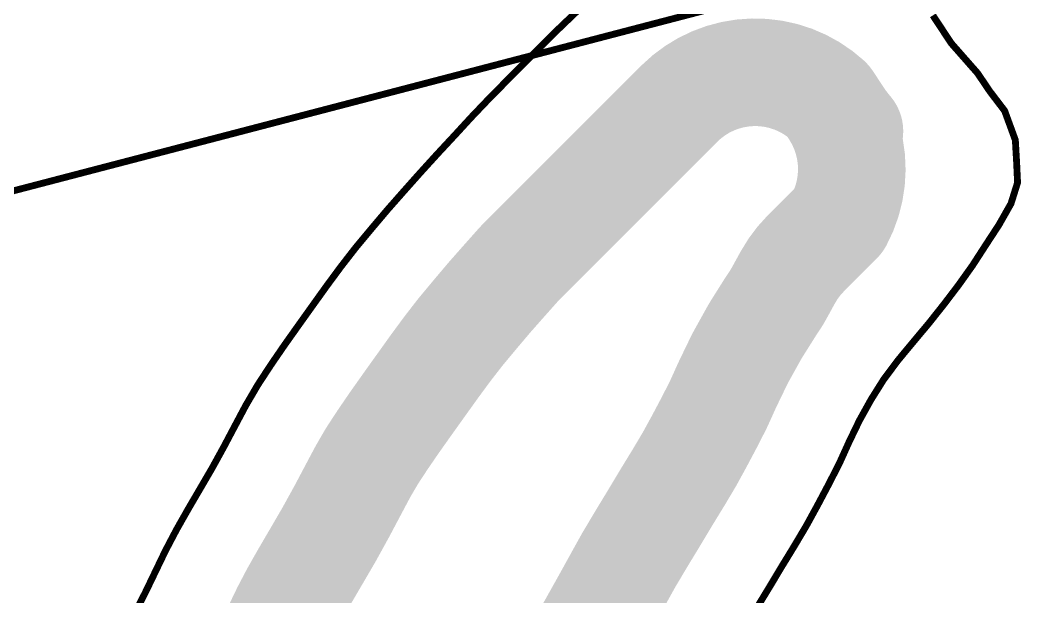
# Model space of a CAD drawing. Header units: inches. Extents: x 16 to 269, y 21 to 202.
# Drawn here: x 173.58 to 210.79, y 92.99 to 114.44 of the extents above; entities that cross this region are included whole.
import ezdxf

# ---------------------------------------------------------------- set-up
doc = ezdxf.new("R2010")
doc.units = ezdxf.units.IN
for name, color, linetype in [('Dwgs-User', 9, 'Continuous'), ('Edge-Cuts', 9, 'Continuous'), ('F-Cu', 1, 'Continuous')]:
    doc.layers.add(name, color=color, linetype=linetype)

msp = doc.modelspace()

# ---------------------------------------------------------------- linework, layer by layer
at = {"layer": 'Dwgs-User', "const_width": 0.254}
msp.add_lwpolyline([(132.28999958, 97.38405719999999), (207.03999994, 116.8840563)], dxfattribs=at)
at = {"layer": 'Edge-Cuts', "const_width": 0.254}
for points in [[(193.61695084, 114.12527848), (194.28404628, 114.76398434)], [(207.5183048, 114.61377128), (208.19959376, 113.5800116)], [(192.96198136, 113.47267374), (193.61695084, 114.12527848)], [(192.312925, 112.82243374), (192.96198136, 113.47267374)], [(208.19959376, 113.5800116), (209.17717118, 112.4684822)], [(191.65825016, 112.16864536), (192.312925, 112.82243374)], [(209.17717118, 112.4684822), (209.64141714, 111.7827584)], [(191.00386996, 111.50450648), (191.65825016, 112.16864536)], [(209.64141714, 111.7827584), (210.18697866, 111.06687464)], [(190.36161318, 110.83149792), (191.00386996, 111.50450648)], [(189.72822862, 110.14222574), (190.36161318, 110.83149792)], [(210.18697866, 111.06687464), (210.58439722, 109.97781916)], [(189.09247678, 109.45916386), (189.72822862, 110.14222574)], [(210.58439722, 109.97781916), (210.6317098, 109.15518682)], [(188.46707798, 108.77196178), (189.09247678, 109.45916386)], [(210.6317098, 109.15518682), (210.66719106, 108.39642532)], [(187.8520246, 108.0806195), (188.46707798, 108.77196178)], [(210.42176356, 107.6140088), (210.66719106, 108.39642532)], [(187.24052214, 107.3875043), (187.8520246, 108.0806195)], [(209.97437304, 106.82626844), (210.42176356, 107.6140088)], [(186.64794268, 106.68670052), (187.24052214, 107.3875043)], [(186.06216534, 105.98323482), (186.64794268, 106.68670052)], [(209.47375428, 106.0598209), (209.97437304, 106.82626844)], [(185.50625332, 105.26734852), (186.06216534, 105.98323482)], [(208.9879234, 105.3093398), (209.47375428, 106.0598209)], [(184.97103976, 104.54259508), (185.50625332, 105.26734852)], [(208.4701571, 104.58280836), (208.9879234, 105.3093398)], [(184.4482468, 103.81310708), (184.97103976, 104.54259508)], [(207.93080334, 103.874316), (208.4701571, 104.58280836)], [(183.92633776, 103.0830298), (184.4482468, 103.81310708)], [(207.37696142, 103.17676596), (207.93080334, 103.874316)], [(183.407685, 102.3514717), (183.92633776, 103.0830298)], [(206.8012374, 102.48867742), (207.37696142, 103.17676596)], [(182.90233676, 101.6145923), (183.407685, 102.3514717)], [(206.22580802, 101.7961515), (206.8012374, 102.48867742)], [(182.41532224, 100.8703215), (182.90233676, 101.6145923)], [(205.689708, 101.07849228), (206.22580802, 101.7961515)], [(181.97000182, 100.10860344), (182.41532224, 100.8703215)], [(205.21452226, 100.32357634), (205.689708, 101.07849228)], [(181.55779792, 99.33298649999999), (181.97000182, 100.10860344)], [(204.7878302, 99.5541697), (205.21452226, 100.32357634)], [(181.14677766, 98.55707746), (181.55779792, 99.33298649999999)], [(204.40667526, 98.76554288), (204.7878302, 99.5541697)], [(180.7221557, 97.78648718), (181.14677766, 98.55707746)], [(204.04592414, 97.96893284), (204.40667526, 98.76554288)], [(180.27772174, 97.02447448), (180.7221557, 97.78648718)], [(203.64732194, 97.18769741999999), (204.04592414, 97.96893284)], [(179.83210414, 96.26275641999999), (180.27772174, 97.02447448)], [(203.23600704, 96.41208302), (203.64732194, 97.18769741999999)], [(179.39713422, 95.49660352), (179.83210414, 96.26275641999999)], [(202.81345518, 95.64060627999999), (203.23600704, 96.41208302)], [(202.36251374, 94.8812555), (202.81345518, 95.64060627999999)], [(178.98907052, 94.7195083), (179.39713422, 95.49660352)], [(201.90033788, 94.1266342), (202.36251374, 94.8812555)], [(178.60880204, 93.93058429999999), (178.98907052, 94.7195083)], [(201.44614778, 93.36846452), (201.90033788, 94.1266342)], [(178.22912538, 93.14166284), (178.60880204, 93.93058429999999)], [(200.98633666, 92.61265958), (201.44614778, 93.36846452)], [(177.82816098, 92.36161359999998), (178.22912538, 93.14166284)]]:
    msp.add_lwpolyline(points, dxfattribs=at)
at = {"layer": 'Edge-Cuts', "const_width": 0.127}
for points in [[(193.55345084, 114.12527848, 1), (193.68045084, 114.12527848, 1)], [(193.55345084, 114.12527848, 1), (193.68045084, 114.12527848, 1)], [(192.89848136, 113.47267374, 1), (193.02548136, 113.47267374, 1)], [(192.89848136, 113.47267374, 1), (193.02548136, 113.47267374, 1)], [(208.13609376, 113.5800116, 1), (208.26309376, 113.5800116, 1)], [(208.13609376, 113.5800116, 1), (208.26309376, 113.5800116, 1)], [(192.249425, 112.82243374, 1), (192.376425, 112.82243374, 1)], [(192.249425, 112.82243374, 1), (192.376425, 112.82243374, 1)], [(209.11367118, 112.4684822, 1), (209.24067118, 112.4684822, 1)], [(209.11367118, 112.4684822, 1), (209.24067118, 112.4684822, 1)], [(191.59475016, 112.16864536, 1), (191.72175016, 112.16864536, 1)], [(191.59475016, 112.16864536, 1), (191.72175016, 112.16864536, 1)], [(209.57791714, 111.7827584, 1), (209.70491714, 111.7827584, 1)], [(209.57791714, 111.7827584, 1), (209.70491714, 111.7827584, 1)], [(190.94036996, 111.50450648, 1), (191.06736996, 111.50450648, 1)], [(190.94036996, 111.50450648, 1), (191.06736996, 111.50450648, 1)], [(190.29811318, 110.83149792, 1), (190.42511318, 110.83149792, 1)], [(190.29811318, 110.83149792, 1), (190.42511318, 110.83149792, 1)], [(210.12347866, 111.06687464, 1), (210.25047866, 111.06687464, 1)], [(210.12347866, 111.06687464, 1), (210.25047866, 111.06687464, 1)], [(189.66472862, 110.14222574, 1), (189.79172862, 110.14222574, 1)], [(189.66472862, 110.14222574, 1), (189.79172862, 110.14222574, 1)], [(210.52089722, 109.97781916, 1), (210.64789722, 109.97781916, 1)], [(210.52089722, 109.97781916, 1), (210.64789722, 109.97781916, 1)], [(189.02897678, 109.45916386, 1), (189.15597678, 109.45916386, 1)], [(189.02897678, 109.45916386, 1), (189.15597678, 109.45916386, 1)], [(210.5682098, 109.15518682, 1), (210.6952098, 109.15518682, 1)], [(210.5682098, 109.15518682, 1), (210.6952098, 109.15518682, 1)], [(188.40357798, 108.77196178, 1), (188.53057798, 108.77196178, 1)], [(188.40357798, 108.77196178, 1), (188.53057798, 108.77196178, 1)], [(210.60369106, 108.39642532, 1), (210.73069106, 108.39642532, 1)], [(210.60369106, 108.39642532, 1), (210.73069106, 108.39642532, 1)], [(187.7885246, 108.0806195, 1), (187.9155246, 108.0806195, 1)], [(187.7885246, 108.0806195, 1), (187.9155246, 108.0806195, 1)], [(210.35826356, 107.6140088, 1), (210.48526356, 107.6140088, 1)], [(210.35826356, 107.6140088, 1), (210.48526356, 107.6140088, 1)], [(187.17702214, 107.3875043, 1), (187.30402214, 107.3875043, 1)], [(187.17702214, 107.3875043, 1), (187.30402214, 107.3875043, 1)], [(186.58444268, 106.68670052, 1), (186.71144268, 106.68670052, 1)], [(186.58444268, 106.68670052, 1), (186.71144268, 106.68670052, 1)], [(209.91087304, 106.82626844, 1), (210.03787304, 106.82626844, 1)], [(209.91087304, 106.82626844, 1), (210.03787304, 106.82626844, 1)], [(185.99866534, 105.98323482, 1), (186.12566534, 105.98323482, 1)], [(185.99866534, 105.98323482, 1), (186.12566534, 105.98323482, 1)], [(209.41025428, 106.0598209, 1), (209.53725428, 106.0598209, 1)], [(209.41025428, 106.0598209, 1), (209.53725428, 106.0598209, 1)], [(185.44275332, 105.26734852, 1), (185.56975332, 105.26734852, 1)], [(185.44275332, 105.26734852, 1), (185.56975332, 105.26734852, 1)], [(208.9244234, 105.3093398, 1), (209.0514234, 105.3093398, 1)], [(208.9244234, 105.3093398, 1), (209.0514234, 105.3093398, 1)], [(184.90753976, 104.54259508, 1), (185.03453976, 104.54259508, 1)], [(184.90753976, 104.54259508, 1), (185.03453976, 104.54259508, 1)], [(208.4066571, 104.58280836, 1), (208.5336571, 104.58280836, 1)], [(208.4066571, 104.58280836, 1), (208.5336571, 104.58280836, 1)], [(184.3847468, 103.81310708, 1), (184.5117468, 103.81310708, 1)], [(184.3847468, 103.81310708, 1), (184.5117468, 103.81310708, 1)], [(207.86730334, 103.874316, 1), (207.99430334, 103.874316, 1)], [(207.86730334, 103.874316, 1), (207.99430334, 103.874316, 1)], [(183.86283776, 103.0830298, 1), (183.98983776, 103.0830298, 1)], [(183.86283776, 103.0830298, 1), (183.98983776, 103.0830298, 1)], [(207.31346142, 103.17676596, 1), (207.44046142, 103.17676596, 1)], [(207.31346142, 103.17676596, 1), (207.44046142, 103.17676596, 1)], [(183.344185, 102.3514717, 1), (183.471185, 102.3514717, 1)], [(183.344185, 102.3514717, 1), (183.471185, 102.3514717, 1)], [(206.7377374, 102.48867742, 1), (206.8647374, 102.48867742, 1)], [(206.7377374, 102.48867742, 1), (206.8647374, 102.48867742, 1)], [(182.83883676, 101.6145923, 1), (182.96583676, 101.6145923, 1)], [(182.83883676, 101.6145923, 1), (182.96583676, 101.6145923, 1)], [(206.16230802, 101.7961515, 1), (206.28930802, 101.7961515, 1)], [(206.16230802, 101.7961515, 1), (206.28930802, 101.7961515, 1)], [(182.35182224, 100.8703215, 1), (182.47882224, 100.8703215, 1)], [(182.35182224, 100.8703215, 1), (182.47882224, 100.8703215, 1)], [(205.626208, 101.07849228, 1), (205.753208, 101.07849228, 1)], [(205.626208, 101.07849228, 1), (205.753208, 101.07849228, 1)], [(181.90650182, 100.10860344, 1), (182.03350182, 100.10860344, 1)], [(181.90650182, 100.10860344, 1), (182.03350182, 100.10860344, 1)], [(205.15102226, 100.32357634, 1), (205.27802226, 100.32357634, 1)], [(205.15102226, 100.32357634, 1), (205.27802226, 100.32357634, 1)], [(181.49429792, 99.33298649999999, 1), (181.62129792, 99.33298649999999, 1)], [(181.49429792, 99.33298649999999, 1), (181.62129792, 99.33298649999999, 1)], [(204.7243302, 99.5541697, 1), (204.8513302, 99.5541697, 1)], [(204.7243302, 99.5541697, 1), (204.8513302, 99.5541697, 1)], [(181.08327766, 98.55707746, 1), (181.21027766, 98.55707746, 1)], [(181.08327766, 98.55707746, 1), (181.21027766, 98.55707746, 1)], [(204.34317526, 98.76554288, 1), (204.47017526, 98.76554288, 1)], [(204.34317526, 98.76554288, 1), (204.47017526, 98.76554288, 1)], [(180.6586557, 97.78648718, 1), (180.7856557, 97.78648718, 1)], [(180.6586557, 97.78648718, 1), (180.7856557, 97.78648718, 1)], [(203.98242414, 97.96893284, 1), (204.10942414, 97.96893284, 1)], [(203.98242414, 97.96893284, 1), (204.10942414, 97.96893284, 1)], [(180.21422174, 97.02447448, 1), (180.34122174, 97.02447448, 1)], [(180.21422174, 97.02447448, 1), (180.34122174, 97.02447448, 1)], [(203.58382194, 97.18769741999999, 1), (203.71082194, 97.18769741999999, 1)], [(203.58382194, 97.18769741999999, 1), (203.71082194, 97.18769741999999, 1)], [(179.76860414, 96.26275641999999, 1), (179.89560414, 96.26275641999999, 1)], [(179.76860414, 96.26275641999999, 1), (179.89560414, 96.26275641999999, 1)], [(203.17250704, 96.41208302, 1), (203.29950704, 96.41208302, 1)], [(203.17250704, 96.41208302, 1), (203.29950704, 96.41208302, 1)], [(202.74995518, 95.64060627999999, 1), (202.87695518, 95.64060627999999, 1)], [(202.74995518, 95.64060627999999, 1), (202.87695518, 95.64060627999999, 1)], [(179.33363422, 95.49660352, 1), (179.46063422, 95.49660352, 1)], [(179.33363422, 95.49660352, 1), (179.46063422, 95.49660352, 1)], [(202.29901374, 94.8812555, 1), (202.42601374, 94.8812555, 1)], [(202.29901374, 94.8812555, 1), (202.42601374, 94.8812555, 1)], [(178.92557052, 94.7195083, 1), (179.05257052, 94.7195083, 1)], [(178.92557052, 94.7195083, 1), (179.05257052, 94.7195083, 1)], [(201.83683788, 94.1266342, 1), (201.96383788, 94.1266342, 1)], [(201.83683788, 94.1266342, 1), (201.96383788, 94.1266342, 1)], [(178.54530204, 93.93058429999999, 1), (178.67230204, 93.93058429999999, 1)], [(178.54530204, 93.93058429999999, 1), (178.67230204, 93.93058429999999, 1)], [(201.38264778, 93.36846452, 1), (201.50964778, 93.36846452, 1)], [(201.38264778, 93.36846452, 1), (201.50964778, 93.36846452, 1)], [(178.16562538, 93.14166284, 1), (178.29262538, 93.14166284, 1)], [(178.16562538, 93.14166284, 1), (178.29262538, 93.14166284, 1)]]:
    msp.add_lwpolyline(points, format="xyb", close=True, dxfattribs=at)
at = {"layer": 'F-Cu', "const_width": 3.99999962}
for points in [[(198.0903582, 111.33176362, -0.4008331136810943), (203.61463214, 111.45083882)], [(203.61463468, 111.45083628, -0.0003348926219153), (203.61758362, 111.44636334)], [(203.84249046, 111.10509402, -8.75858652314e-05), (203.84326516, 111.10392562)], [(203.84326516, 111.10392562, -0.0004471530946685), (203.84720216, 111.09795154)], [(203.84720216, 111.09795154, -0.2762054880454234), (204.02304636, 106.99567628)], [(204.41719848, 110.3099394, -0.0328110062431371), (204.02191098, 110.8328619)], [(202.1240814, 104.87205848, -0.0704592455817297), (202.79698074, 105.76960812)], [(191.58951014, 104.75926724, -0.0009521779849082), (191.59961426, 104.7706693)], [(190.99932082, 104.08906284, -0.0048974028570474), (191.05053992, 104.14836168)], [(201.7967008, 104.27651992, -0.0256180023015366), (201.58125292, 103.92813606)], [(201.45525114, 103.73729824, -0.0114356023390785), (201.58125292, 103.92813606)], [(190.4705741, 103.46361324, -0.0014701144361523), (190.48569472, 103.481632)], [(200.84191988, 102.74849656, -0.0138636955400067), (200.9830372, 102.98711178)], [(189.91843652, 102.79702326, -0.0082750702818024), (190.0014107, 102.9001879)], [(189.46373588, 102.20956444, -0.0060445023733489), (189.52212286, 102.28665852)], [(200.28528904, 101.72834112, -0.0143226459477517), (200.41715822, 101.98256972)], [(188.99939594, 101.58016514, -0.0032126811579369), (189.02963464, 101.62173224)], [(188.51268876, 100.90102248, -0.0002939219430362), (188.51542434, 100.90484772)], [(199.85195996, 100.82817274, -0.0062457696737559), (199.90490626, 100.94130688)], [(187.9950393, 100.17685578, -0.000978136096982), (188.00411726, 100.18960404)], [(199.57766282, 100.22247418, -0.0116407916274307), (199.4969086, 100.05466654)], [(199.57766282, 100.22247418, -0.0116402951884224), (199.49691368, 100.05467416)], [(187.49268826, 99.4675049, -0.0036449277635257), (187.52604608, 99.51534072)], [(199.22695232, 99.52556421999999, -0.0040199024056865), (199.19729274, 99.46849295999999)], [(199.22537498, 99.52247304, -0.003803046499683), (199.19729274, 99.46849295999999)], [(187.03370518, 98.7966401, -0.0052088256608222), (187.0800932, 98.86587542)], [(198.84716136, 98.8082479, -0.0033738273209901), (198.821548, 98.76072958)], [(186.6180926, 98.1523564, -0.0124180780540621), (186.72264916, 98.32127402)], [(198.50337998, 98.17983665999999, -0.0086980015771219), (198.43441898, 98.05896822)], [(186.30101678, 97.60373671999999, -0.0097532365442817), (186.37702374, 97.74001025999999)], [(198.0947905, 97.48705673999999, -0.0034115828159654), (198.06659904, 97.44031566)], [(185.97331106, 96.987106, -0.0003364759336533), (185.97583582, 96.99186087999999)], [(197.60969114, 96.69377917999999, -0.0028006486568537), (197.63871826, 96.74168358)], [(185.56661388, 96.21935543999999, -0.0042825227652136), (185.52592054, 96.1439911)], [(197.17270192, 95.96432674, -0.001706581546194), (197.15858968, 95.94095112)], [(185.10330518, 95.37704318, -0.0062988007214038), (185.04121488, 95.2674371)], [(196.69063532, 95.17133874, -0.0025591653407982), (196.71705386, 95.2151766)], [(184.59678346, 94.50543202, -0.0003321074993434), (184.5934332, 94.4996967)], [(196.15793128, 94.27187648, -0.0082837715642199), (196.24044826, 94.41552872)], [(183.75658956, 93.04384997999999, -0.0078504847513957), (183.81680026, 93.15407581999999)], [(183.42698646, 92.41126297999999, -0.0082549846896226), (183.48635896, 92.52923582)], [(195.32001322, 92.75641596, -0.0015337948642118), (195.30807776, 92.73497328)], [(194.89893202, 92.0052008, -0.0008957604688237), (194.8919013, 91.99271162)], [(194.46121128, 91.23090466, -0.0007277399521023), (194.46836646, 91.24357925999999)]]:
    msp.add_lwpolyline(points, format="xyb", dxfattribs=at)
for points in [[(192.16680388, 105.4082093), (198.09035566, 111.33176108)], [(198.09035566, 111.33176108), (198.0903582, 111.33176362)], [(203.61463214, 111.45083882), (203.61463468, 111.45083628)], [(203.61463468, 111.45083628), (203.61761156, 111.44631762)], [(203.61758108, 111.4463608), (203.84249046, 111.10509402)], [(203.61761156, 111.44631762), (203.84326516, 111.10392562)], [(203.84326516, 111.10392562), (203.84720216, 111.09795154)], [(203.84720216, 111.09795154), (204.02190844, 110.83285936)], [(202.79698074, 105.76960812), (204.0230362, 106.99566358)], [(204.0230362, 106.99566358), (204.02304636, 106.99567628)], [(204.0230362, 106.99566358), (204.02304382, 106.9956712)], [(191.59961426, 104.7706693), (192.16680388, 105.4082093)], [(201.79669826, 104.27651992), (202.1240814, 104.87205848)], [(191.0506085, 104.14844042), (191.58951014, 104.75926724)], [(190.48579886, 103.48175646), (190.99932082, 104.08906284)], [(191.05053992, 104.14836168), (191.0506085, 104.14844042)], [(200.9830372, 102.98711178), (201.45525114, 103.73729824)], [(190.0014107, 102.9001879), (190.4705741, 103.46361324)], [(190.48569472, 103.481632), (190.48579886, 103.48175646)], [(189.52212286, 102.28665852), (189.91843652, 102.79702326)], [(200.41715822, 101.98256972), (200.78408916, 102.64421432)], [(200.78408916, 102.64421432), (200.84191988, 102.74849656)], [(189.02963464, 101.62173224), (189.46373588, 102.20956444)], [(188.51542434, 100.90484772), (188.99939594, 101.58016514)], [(199.90490626, 100.94130688), (200.28528904, 101.72834112)], [(188.00411726, 100.18960404), (188.51268876, 100.90102248)], [(199.57766282, 100.22247672), (199.85195996, 100.82817274)], [(199.57766282, 100.22247418), (199.7961206, 100.70486844)], [(187.52608164, 99.51538898), (187.9950393, 100.17685578)], [(199.22695232, 99.52556421999999), (199.4969086, 100.05466654)], [(199.22724442, 99.52613826), (199.49691114, 100.05467416)], [(187.0800932, 98.86587542), (187.4926019, 99.46738043999999)], [(187.4926019, 99.46738043999999), (187.49268826, 99.4675049)], [(187.52604608, 99.51534072), (187.52608164, 99.51538898)], [(198.84715882, 98.8082479), (199.19729274, 99.46849295999999)], [(199.22537498, 99.52247304), (199.22695232, 99.52556421999999)], [(186.72264916, 98.32127402), (187.03370518, 98.7966401)], [(198.50337998, 98.17983665999999), (198.821548, 98.76072958)], [(186.37702374, 97.74001025999999), (186.6180926, 98.1523564)], [(198.0947905, 97.48705673999999), (198.43441898, 98.05896822)], [(185.97583582, 96.99186087999999), (186.30101678, 97.60373671999999)], [(197.63871826, 96.74168358), (198.06659904, 97.44031566)], [(185.56661388, 96.21935543999999), (185.97331106, 96.987106)], [(197.17270192, 95.96432674), (197.60969114, 96.69377917999999)], [(185.10330518, 95.37704318), (185.52592054, 96.1439911)], [(196.71705386, 95.2151766), (197.15858968, 95.94095112)], [(184.59678346, 94.50543202), (185.04121488, 95.2674371)], [(196.24044572, 94.41552872), (196.69063532, 95.17133874)], [(184.16420368, 93.76598722), (184.5934332, 94.4996967)], [(195.73009114, 93.49848712), (196.15793128, 94.27187648)], [(183.81680026, 93.15407581999999), (184.16420368, 93.76598722)], [(195.32001322, 92.75641596), (195.73009114, 93.49848712)], [(183.48635896, 92.52923582), (183.75658702, 93.04384997999999)], [(194.89893202, 92.0052008), (195.30807776, 92.73497328)], [(183.11419562, 91.76233615999999), (183.42698646, 92.41126297999999)], [(194.46836646, 91.24357925999999), (194.8919013, 91.99271162)], [(182.73451896, 90.97341216), (183.11419562, 91.76233615999999)], [(194.03740466, 90.4776321), (194.46121128, 91.23090466)]]:
    msp.add_lwpolyline(points, dxfattribs=at)
at = {"layer": 'F-Cu', "const_width": 1.99999854}
for points in [[(197.09035512, 111.33176108, 1), (199.0903562, 111.33176108, 1)], [(197.09035512, 111.33176108, 1), (199.0903562, 111.33176108, 1)], [(197.09035766, 111.33176362, 1), (199.09035874, 111.33176362, 1)], [(197.09035766, 111.33176362, 1), (199.09035874, 111.33176362, 1)], [(202.6146316, 111.45083882, 1), (204.61463268, 111.45083882, 1)], [(202.6146316, 111.45083882, 1), (204.61463268, 111.45083882, 1)], [(202.61463414, 111.45083628, 1), (204.61463522, 111.45083628, 1)], [(202.61463414, 111.45083628, 1), (204.61463522, 111.45083628, 1)], [(202.61463414, 111.45083628, 1), (204.61463522, 111.45083628, 1)], [(202.61758054, 111.4463608, 1), (204.61758162, 111.4463608, 1)], [(202.61758308, 111.44636334, 1), (204.61758416, 111.44636334, 1)], [(202.61761102, 111.44631762, 1), (204.6176121, 111.44631762, 1)], [(202.61761102, 111.44631762, 1), (204.6176121, 111.44631762, 1)], [(202.84248992, 111.10509402, 1), (204.842491, 111.10509402, 1)], [(202.84248992, 111.10509402, 1), (204.842491, 111.10509402, 1)], [(202.84326462, 111.10392562, 1), (204.8432657, 111.10392562, 1)], [(202.84326462, 111.10392562, 1), (204.8432657, 111.10392562, 1)], [(202.84326462, 111.10392562, 1), (204.8432657, 111.10392562, 1)], [(202.84326462, 111.10392562, 1), (204.8432657, 111.10392562, 1)], [(202.84720162, 111.09795154, 1), (204.8472027, 111.09795154, 1)], [(202.84720162, 111.09795154, 1), (204.8472027, 111.09795154, 1)], [(202.84720162, 111.09795154, 1), (204.8472027, 111.09795154, 1)], [(202.84720162, 111.09795154, 1), (204.8472027, 111.09795154, 1)], [(203.0219079, 110.83285936, 1), (205.02190898, 110.83285936, 1)], [(203.02191044, 110.8328619, 1), (205.02191152, 110.8328619, 1)], [(203.41719794, 110.3099394, 1), (205.41719902, 110.3099394, 1)], [(203.02303566, 106.99566358, 1), (205.02303674, 106.99566358, 1)], [(203.02303566, 106.99566358, 1), (205.02303674, 106.99566358, 1)], [(203.02303566, 106.99566358, 1), (205.02303674, 106.99566358, 1)], [(203.02304328, 106.9956712, 1), (205.02304436, 106.9956712, 1)], [(203.02304582, 106.99567628, 1), (205.0230469, 106.99567628, 1)], [(203.02304582, 106.99567628, 1), (205.0230469, 106.99567628, 1)], [(201.7969802, 105.76960812, 1), (203.79698128, 105.76960812, 1)], [(201.7969802, 105.76960812, 1), (203.79698128, 105.76960812, 1)], [(191.16680334, 105.4082093, 1), (193.16680442, 105.4082093, 1)], [(191.16680334, 105.4082093, 1), (193.16680442, 105.4082093, 1)], [(201.12408086, 104.87205848, 1), (203.12408194, 104.87205848, 1)], [(201.12408086, 104.87205848, 1), (203.12408194, 104.87205848, 1)], [(190.5895096, 104.75926724, 1), (192.58951068, 104.75926724, 1)], [(190.5895096, 104.75926724, 1), (192.58951068, 104.75926724, 1)], [(190.59961372, 104.7706693, 1), (192.5996148, 104.7706693, 1)], [(190.59961372, 104.7706693, 1), (192.5996148, 104.7706693, 1)], [(189.99932028, 104.08906284, 1), (191.99932136, 104.08906284, 1)], [(189.99932028, 104.08906284, 1), (191.99932136, 104.08906284, 1)], [(190.05053938, 104.14836168, 1), (192.05054046, 104.14836168, 1)], [(190.05053938, 104.14836168, 1), (192.05054046, 104.14836168, 1)], [(190.05060796, 104.14844042, 1), (192.05060904, 104.14844042, 1)], [(190.05060796, 104.14844042, 1), (192.05060904, 104.14844042, 1)], [(200.79669772, 104.27651992, 1), (202.7966988, 104.27651992, 1)], [(200.79670026, 104.27651992, 1), (202.79670134, 104.27651992, 1)], [(200.4552506, 103.73729824, 1), (202.45525168, 103.73729824, 1)], [(200.4552506, 103.73729824, 1), (202.45525168, 103.73729824, 1)], [(200.58125238, 103.92813606, 1), (202.58125346, 103.92813606, 1)], [(200.58125238, 103.92813606, 1), (202.58125346, 103.92813606, 1)], [(189.47057356, 103.46361324, 1), (191.47057464, 103.46361324, 1)], [(189.47057356, 103.46361324, 1), (191.47057464, 103.46361324, 1)], [(189.48569418, 103.481632, 1), (191.48569526, 103.481632, 1)], [(189.48569418, 103.481632, 1), (191.48569526, 103.481632, 1)], [(189.48579832, 103.48175646, 1), (191.4857994, 103.48175646, 1)], [(189.48579832, 103.48175646, 1), (191.4857994, 103.48175646, 1)], [(199.98303666, 102.98711178, 1), (201.98303774, 102.98711178, 1)], [(199.98303666, 102.98711178, 1), (201.98303774, 102.98711178, 1)], [(188.91843598, 102.79702326, 1), (190.91843706, 102.79702326, 1)], [(188.91843598, 102.79702326, 1), (190.91843706, 102.79702326, 1)], [(189.00141016, 102.9001879, 1), (191.00141124, 102.9001879, 1)], [(189.00141016, 102.9001879, 1), (191.00141124, 102.9001879, 1)], [(199.78408862, 102.64421432, 1), (201.7840897, 102.64421432, 1)], [(199.78408862, 102.64421432, 1), (201.7840897, 102.64421432, 1)], [(199.84191934, 102.74849656, 1), (201.84192042, 102.74849656, 1)], [(199.84191934, 102.74849656, 1), (201.84192042, 102.74849656, 1)], [(188.46373534, 102.20956444, 1), (190.46373642, 102.20956444, 1)], [(188.46373534, 102.20956444, 1), (190.46373642, 102.20956444, 1)], [(188.52212232, 102.28665852, 1), (190.5221234, 102.28665852, 1)], [(188.52212232, 102.28665852, 1), (190.5221234, 102.28665852, 1)], [(199.41715768, 101.98256972, 1), (201.41715876, 101.98256972, 1)], [(199.41715768, 101.98256972, 1), (201.41715876, 101.98256972, 1)], [(187.9993954, 101.58016514, 1), (189.99939648, 101.58016514, 1)], [(187.9993954, 101.58016514, 1), (189.99939648, 101.58016514, 1)], [(188.0296341, 101.62173224, 1), (190.02963518, 101.62173224, 1)], [(188.0296341, 101.62173224, 1), (190.02963518, 101.62173224, 1)], [(199.2852885, 101.72834112, 1), (201.28528958, 101.72834112, 1)], [(199.2852885, 101.72834112, 1), (201.28528958, 101.72834112, 1)], [(187.51268822, 100.90102248, 1), (189.5126893, 100.90102248, 1)], [(187.51268822, 100.90102248, 1), (189.5126893, 100.90102248, 1)], [(187.5154238, 100.90484772, 1), (189.51542488, 100.90484772, 1)], [(187.5154238, 100.90484772, 1), (189.51542488, 100.90484772, 1)], [(198.85195942, 100.82817274, 1), (200.8519605, 100.82817274, 1)], [(198.85195942, 100.82817274, 1), (200.8519605, 100.82817274, 1)], [(198.90490572, 100.94130688, 1), (200.9049068, 100.94130688, 1)], [(198.90490572, 100.94130688, 1), (200.9049068, 100.94130688, 1)], [(198.79612006, 100.70486844, 1), (200.79612114, 100.70486844, 1)], [(186.99503876, 100.17685578, 1), (188.99503984, 100.17685578, 1)], [(186.99503876, 100.17685578, 1), (188.99503984, 100.17685578, 1)], [(187.00411672, 100.18960404, 1), (189.0041178, 100.18960404, 1)], [(187.00411672, 100.18960404, 1), (189.0041178, 100.18960404, 1)], [(198.49690806, 100.05466654, 1), (200.49690914, 100.05466654, 1)], [(198.49690806, 100.05466654, 1), (200.49690914, 100.05466654, 1)], [(198.4969106, 100.05467416, 1), (200.49691168, 100.05467416, 1)], [(198.49691314, 100.05467416, 1), (200.49691422, 100.05467416, 1)], [(198.57766228, 100.22247672, 1), (200.57766336, 100.22247672, 1)], [(198.57766228, 100.22247418, 1), (200.57766336, 100.22247418, 1)], [(198.57766228, 100.22247418, 1), (200.57766336, 100.22247418, 1)], [(198.57766228, 100.22247418, 1), (200.57766336, 100.22247418, 1)], [(186.49260136, 99.46738043999999, 1), (188.49260244, 99.46738043999999, 1)], [(186.49260136, 99.46738043999999, 1), (188.49260244, 99.46738043999999, 1)], [(186.49268772, 99.4675049, 1), (188.4926888, 99.4675049, 1)], [(186.49268772, 99.4675049, 1), (188.4926888, 99.4675049, 1)], [(186.52604554, 99.51534072, 1), (188.52604662, 99.51534072, 1)], [(186.52604554, 99.51534072, 1), (188.52604662, 99.51534072, 1)], [(186.5260811, 99.51538898, 1), (188.52608218, 99.51538898, 1)], [(186.5260811, 99.51538898, 1), (188.52608218, 99.51538898, 1)], [(198.1972922, 99.46849295999999, 1), (200.19729328, 99.46849295999999, 1)], [(198.1972922, 99.46849295999999, 1), (200.19729328, 99.46849295999999, 1)], [(198.1972922, 99.46849295999999, 1), (200.19729328, 99.46849295999999, 1)], [(198.22537444, 99.52247304, 1), (200.22537552, 99.52247304, 1)], [(198.22537444, 99.52247304, 1), (200.22537552, 99.52247304, 1)], [(198.22695178, 99.52556421999999, 1), (200.22695286, 99.52556421999999, 1)], [(198.22695178, 99.52556421999999, 1), (200.22695286, 99.52556421999999, 1)], [(198.22695178, 99.52556421999999, 1), (200.22695286, 99.52556421999999, 1)], [(198.22724388, 99.52613826, 1), (200.22724496, 99.52613826, 1)], [(186.08009266, 98.86587542, 1), (188.08009374, 98.86587542, 1)], [(186.08009266, 98.86587542, 1), (188.08009374, 98.86587542, 1)], [(186.03370464, 98.7966401, 1), (188.03370572, 98.7966401, 1)], [(186.03370464, 98.7966401, 1), (188.03370572, 98.7966401, 1)], [(197.82154746, 98.76072958, 1), (199.82154854, 98.76072958, 1)], [(197.82154746, 98.76072958, 1), (199.82154854, 98.76072958, 1)], [(197.84715828, 98.8082479, 1), (199.84715936, 98.8082479, 1)], [(197.84716082, 98.8082479, 1), (199.8471619, 98.8082479, 1)], [(185.61809206, 98.1523564, 1), (187.61809314, 98.1523564, 1)], [(185.61809206, 98.1523564, 1), (187.61809314, 98.1523564, 1)], [(185.72264862, 98.32127402, 1), (187.7226497, 98.32127402, 1)], [(185.72264862, 98.32127402, 1), (187.7226497, 98.32127402, 1)], [(197.50337944, 98.17983665999999, 1), (199.50338052, 98.17983665999999, 1)], [(197.50337944, 98.17983665999999, 1), (199.50338052, 98.17983665999999, 1)], [(185.3770232, 97.74001025999999, 1), (187.37702428, 97.74001025999999, 1)], [(185.3770232, 97.74001025999999, 1), (187.37702428, 97.74001025999999, 1)], [(197.43441844, 98.05896822, 1), (199.43441952, 98.05896822, 1)], [(197.43441844, 98.05896822, 1), (199.43441952, 98.05896822, 1)], [(185.30101624, 97.60373671999999, 1), (187.30101732, 97.60373671999999, 1)], [(185.30101624, 97.60373671999999, 1), (187.30101732, 97.60373671999999, 1)], [(197.0665985, 97.44031566, 1), (199.06659958, 97.44031566, 1)], [(197.0665985, 97.44031566, 1), (199.06659958, 97.44031566, 1)], [(197.09478996, 97.48705673999999, 1), (199.09479104, 97.48705673999999, 1)], [(197.09478996, 97.48705673999999, 1), (199.09479104, 97.48705673999999, 1)], [(184.97331052, 96.987106, 1), (186.9733116, 96.987106, 1)], [(184.97331052, 96.987106, 1), (186.9733116, 96.987106, 1)], [(184.97583528, 96.99186087999999, 1), (186.97583636, 96.99186087999999, 1)], [(184.97583528, 96.99186087999999, 1), (186.97583636, 96.99186087999999, 1)], [(196.6096906, 96.69377917999999, 1), (198.60969168, 96.69377917999999, 1)], [(196.6096906, 96.69377917999999, 1), (198.60969168, 96.69377917999999, 1)], [(196.63871772, 96.74168358, 1), (198.6387188, 96.74168358, 1)], [(196.63871772, 96.74168358, 1), (198.6387188, 96.74168358, 1)], [(184.52592, 96.1439911, 1), (186.52592108, 96.1439911, 1)], [(184.52592, 96.1439911, 1), (186.52592108, 96.1439911, 1)], [(184.56661334, 96.21935543999999, 1), (186.56661442, 96.21935543999999, 1)], [(184.56661334, 96.21935543999999, 1), (186.56661442, 96.21935543999999, 1)], [(196.15858914, 95.94095112, 1), (198.15859022, 95.94095112, 1)], [(196.15858914, 95.94095112, 1), (198.15859022, 95.94095112, 1)], [(196.17270138, 95.96432674, 1), (198.17270246, 95.96432674, 1)], [(196.17270138, 95.96432674, 1), (198.17270246, 95.96432674, 1)], [(184.04121434, 95.2674371, 1), (186.04121542, 95.2674371, 1)], [(184.04121434, 95.2674371, 1), (186.04121542, 95.2674371, 1)], [(184.10330464, 95.37704318, 1), (186.10330572, 95.37704318, 1)], [(184.10330464, 95.37704318, 1), (186.10330572, 95.37704318, 1)], [(195.69063478, 95.17133874, 1), (197.69063586, 95.17133874, 1)], [(195.69063478, 95.17133874, 1), (197.69063586, 95.17133874, 1)], [(195.71705332, 95.2151766, 1), (197.7170544, 95.2151766, 1)], [(195.71705332, 95.2151766, 1), (197.7170544, 95.2151766, 1)], [(183.59343266, 94.4996967, 1), (185.59343374, 94.4996967, 1)], [(183.59343266, 94.4996967, 1), (185.59343374, 94.4996967, 1)], [(183.59678292, 94.50543202, 1), (185.596784, 94.50543202, 1)], [(183.59678292, 94.50543202, 1), (185.596784, 94.50543202, 1)], [(195.24044518, 94.41552872, 1), (197.24044626, 94.41552872, 1)], [(195.24044772, 94.41552872, 1), (197.2404488, 94.41552872, 1)], [(195.15793074, 94.27187648, 1), (197.15793182, 94.27187648, 1)], [(195.15793074, 94.27187648, 1), (197.15793182, 94.27187648, 1)], [(183.16420314, 93.76598722, 1), (185.16420422, 93.76598722, 1)], [(183.16420314, 93.76598722, 1), (185.16420422, 93.76598722, 1)], [(194.7300906, 93.49848712, 1), (196.73009168, 93.49848712, 1)], [(194.7300906, 93.49848712, 1), (196.73009168, 93.49848712, 1)], [(182.75658648, 93.04384997999999, 1), (184.75658756, 93.04384997999999, 1)], [(182.75658902, 93.04384997999999, 1), (184.7565901, 93.04384997999999, 1)], [(182.81679972, 93.15407581999999, 1), (184.8168008, 93.15407581999999, 1)], [(182.81679972, 93.15407581999999, 1), (184.8168008, 93.15407581999999, 1)], [(182.48635842, 92.52923582, 1), (184.4863595, 92.52923582, 1)], [(182.48635842, 92.52923582, 1), (184.4863595, 92.52923582, 1)], [(194.30807722, 92.73497328, 1), (196.3080783, 92.73497328, 1)], [(194.30807722, 92.73497328, 1), (196.3080783, 92.73497328, 1)], [(194.32001268, 92.75641596, 1), (196.32001376, 92.75641596, 1)], [(194.32001268, 92.75641596, 1), (196.32001376, 92.75641596, 1)], [(182.42698592, 92.41126297999999, 1), (184.426987, 92.41126297999999, 1)], [(182.42698592, 92.41126297999999, 1), (184.426987, 92.41126297999999, 1)], [(193.89190076, 91.99271162, 1), (195.89190184, 91.99271162, 1)], [(193.89190076, 91.99271162, 1), (195.89190184, 91.99271162, 1)], [(193.89893148, 92.0052008, 1), (195.89893256, 92.0052008, 1)], [(193.89893148, 92.0052008, 1), (195.89893256, 92.0052008, 1)], [(182.11419508, 91.76233615999999, 1), (184.11419616, 91.76233615999999, 1)], [(182.11419508, 91.76233615999999, 1), (184.11419616, 91.76233615999999, 1)], [(193.46121074, 91.23090466, 1), (195.46121182, 91.23090466, 1)], [(193.46121074, 91.23090466, 1), (195.46121182, 91.23090466, 1)], [(193.46836592, 91.24357925999999, 1), (195.468367, 91.24357925999999, 1)], [(193.46836592, 91.24357925999999, 1), (195.468367, 91.24357925999999, 1)]]:
    msp.add_lwpolyline(points, format="xyb", close=True, dxfattribs=at)

doc.saveas('drawing.dxf')
